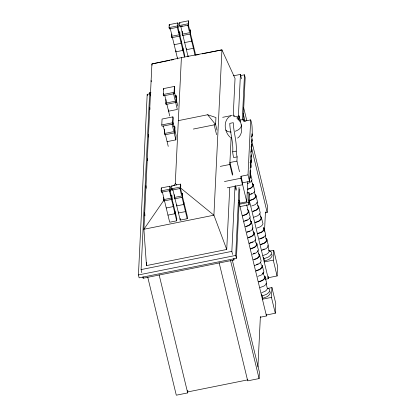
<?xml version="1.0" encoding="UTF-8"?>
<svg xmlns="http://www.w3.org/2000/svg" width="416" height="416" viewBox="0 0 416 416"><rect width="100%" height="100%" fill="white"/><g stroke="black" fill="none" stroke-linecap="round" stroke-linejoin="round"><path stroke-width="0.62" d="M237.13 156.894L233.626 157.602A4.493 0.447 78.6 0 1 232.726 151.84C233.464 142.204 230.048 132.928 229.772 123.38L233.277 122.678C233.553 132.22 236.969 141.502 236.231 151.133A4.493 0.447 78.6 0 0 237.13 156.894L236.928 161.101L239.502 171.74M239.782 189.03L236.418 258.3L139.126 277.846L138.429 274.966L147.196 94.344L149.744 93.834M141.835 272.683L141.092 269.594L149.682 92.643L150.951 92.388M234 258.705L233.938 260.005L143.177 278.236L143.244 276.936M229.72 187.918L226.73 249.47L146.489 265.59L146.645 262.35M161.772 124.946L162.058 119.044L172.895 116.87L173.217 118.191L172.926 124.093L162.089 126.272L161.772 124.946L172.609 122.767L172.895 116.87M163.249 94.51L163.535 88.613L174.372 86.434L174.694 87.76L174.408 93.657L163.566 95.836L163.249 94.51L174.086 92.331L174.372 86.434M163.566 95.836L163.68 93.475M161.132 190.902L161.273 187.954L169.946 186.212L170.264 187.538L170.123 190.486L161.45 192.228L161.132 190.902L169.801 189.16L169.946 186.212M169.057 27.602L169.203 24.653L177.871 22.911L178.194 24.237L178.048 27.186L169.38 28.928L169.057 27.602L177.731 25.865L177.871 22.911M161.45 192.228L161.507 191.048M173.41 126.35L174.673 126.095L174.996 127.421L174.73 132.829L164.622 134.862L164.304 133.536L164.507 129.329M174.886 95.914L176.15 95.664L176.472 96.985L176.207 102.393L166.098 104.426L165.781 103.1L165.953 99.497M169.38 28.928L169.437 27.747M166.098 104.426L166.187 102.622M170.56 195.551L171.803 195.302L171.99 199.332L163.904 200.954L163.691 197.465M178.485 32.256L179.733 32.001L179.92 36.031L171.834 37.658L171.616 34.169M163.904 200.954L163.956 199.872M171.834 37.658L171.886 36.577M168.641 109.918L168.579 111.207L177.341 109.444L175.568 102.123M175.942 50.684L175.89 51.813L182.9 50.404L183.009 48.152M177.663 57.808L177.611 58.937L172.39 37.367M171.647 188.791L171.787 185.843L180.461 184.101L180.783 185.422L180.638 188.375L171.969 190.117L171.647 188.791L180.315 187.049L180.461 184.101M174.73 132.829L174.408 131.503L174.673 126.095M176.207 102.393L175.89 101.072L176.15 95.664M179.577 25.49L179.717 22.542L188.391 20.8L188.708 22.126L188.568 25.074L179.894 26.816L179.577 25.49L188.245 23.748L188.391 20.8M171.969 190.117L172.026 188.937M171.99 199.332L171.803 195.302M179.92 36.031L179.733 32.001M167.102 141.638L175.864 139.88L176.082 135.377L174.455 128.664M173.358 204.329L173.248 206.58L166.239 207.99M181.282 41.033L181.173 43.28L174.164 44.689M182.504 197.22L182.317 193.19L182.504 197.22L174.418 198.843L174.231 194.813L174.554 196.139M190.434 33.92L190.247 29.89L190.434 33.92L182.348 35.542L182.161 31.517L182.374 32.401M174.418 198.843L174.502 197.22M182.348 35.542L182.426 33.92M173.82 185.775L175.276 183.654L181.397 57.621L221.941 49.884L235.035 78.416L233.246 115.352M175.079 211.453L174.97 213.704L167.96 215.108M176.805 204.75L176.753 205.878L183.763 204.469L183.872 202.218M164.466 200.663L169.681 222.232L176.691 220.823L176.8 218.572L172.026 198.838M184.647 56.966L184.73 55.276L179.956 35.537M178.532 211.874L178.474 212.997L185.484 211.588L185.593 209.342M186.456 48.573L186.404 49.702L193.414 48.292L193.523 46.041M182.395 196.113L187.32 216.46L187.21 218.712L180.196 220.121L180.279 218.431M188.183 55.697L188.126 56.82L182.91 35.256M191.802 38.917L191.693 41.168L184.678 42.578M195.166 54.85L195.244 53.165L190.325 32.817M147.727 277.098L176.296 395.2L187.689 392.912L187.814 390.354M193.346 129.054L215.597 124.587L215.935 117.536L207.652 114.748L178.339 120.64M232.419 175.209L229.819 164.476L231.14 137.358M232.591 254.452L231.847 251.363L234.962 187.195M238.394 116.542L240.438 74.412L233.459 75.811M235.03 116.782L239.117 115.96L238.914 120.167A4.493 0.447 78.6 0 0 237.848 117.796L236.678 118.03M236.418 258.3L235.721 255.419L239.023 187.444M242.294 120.115L244.494 74.802L240.677 75.566M243.147 119.761L245.19 77.678L244.494 74.802M247.744 181.802L246.771 201.791L239.762 203.2L239.824 201.937M227.266 187.814L242.486 184.756L240.911 178.235L241.004 176.27L248.014 174.86L250.687 119.886L243.672 121.295L243.771 119.33L239.964 120.094M242.486 184.756L242.585 182.785L241.004 176.27M239.954 206.606L249.044 204.781L248.477 202.426L248.955 192.592L247.135 192.956M250.318 164.538L250.437 162.079M242.585 182.785L249.595 181.381L249.87 175.682L250.416 177.949L249.148 178.204M249.044 204.781L249.522 194.948L248.955 192.592M250.416 177.949L250.5 176.311L249.948 174.044L250.125 170.44L250.671 172.708L250.754 171.064L250.203 168.797L250.38 165.199L250.926 167.466L251.009 165.823L250.458 163.556L250.635 159.952L251.181 162.219L249.912 162.474M251.181 162.219L251.259 160.581L250.713 158.314L250.89 154.71L251.436 156.978L251.514 155.34L250.968 153.072L251.144 149.469L251.69 151.736L250.422 151.991M251.69 151.736L251.768 150.098L251.222 147.831L251.399 144.227L251.945 146.494L252.023 144.856L251.477 142.589L251.649 138.986L252.2 141.253L252.278 139.615L251.732 137.348L251.904 133.744L252.455 136.011L251.186 136.266M252.455 136.011C251.872 130.634 252.741 125.122 250.687 119.886M257.925 366.928L260.38 316.42M264.508 231.374L265.45 211.947M219.133 262.751L247.702 380.853L259.095 378.565L259.407 372.174L232.362 260.39M265.262 212.852L267.16 212.472L267.472 206.081L251.732 141.029M260.213 317.236L266.474 315.978L266.562 314.116M265.361 279.292L268.284 278.71L268.403 276.224M266.193 315.063L275.283 313.232L271.456 297.404L271.934 287.57L267.691 288.423M268.003 277.789L277.092 275.964L273.265 260.135L273.744 250.302L269.5 251.155M275.283 313.232L275.761 303.399L271.934 287.57M277.092 275.964L277.571 266.131L273.744 250.302M237.744 119.324L237.848 117.796M233.584 116.418L233.906 115.112L234.785 116.782M230.147 116.36L230.584 115.955M241.166 124.722L241.379 125.814C240.843 128.736 237.838 130.265 235.326 131.264M163.966 200.096L143.894 229.263L146.489 265.59M169.806 191.61L171.995 188.427M229.393 116.693C222.825 121.519 224.604 132.61 230.402 137.431M237.593 138.102C241.571 135.642 242.268 130.036 241.379 125.814M247.322 183.57L249.522 182.738A10.748 3.921 -13.6 0 0 251.748 178.776L250.385 173.29A10.681 3.895 -13.6 0 1 250.292 175.24M247.385 189.244L250.541 188.048A9.708 3.541 -13.6 0 0 252.554 184.47L251.493 180.206M247.567 189.498L250.869 188.245A10.816 3.947 -13.6 0 0 252.351 183.576M250.838 193.955L251.888 193.554M249.46 194.797L252.221 193.752A10.889 3.973 -13.6 0 0 254.478 189.738L253.115 184.257M250.068 200.268L253.24 199.061A9.844 3.593 -13.6 0 0 255.284 195.432L254.374 191.776M249.694 200.73L253.573 199.259A10.956 3.999 -13.6 0 0 255.065 194.527M251.592 206.029L254.92 204.766A11.024 4.025 -13.6 0 0 257.208 200.699L255.84 195.218M252.746 211.286L255.939 210.075A9.984 3.645 -13.6 0 0 258.008 206.393L256.948 202.129M252.928 211.541L256.272 210.272A11.097 4.046 -13.6 0 0 257.785 205.483M242.892 215.498L246.033 214.302A9.568 3.489 -13.6 0 0 248.014 210.777M242.528 215.956L246.36 214.5A10.681 3.895 -13.6 0 0 247.26 209.617M253.713 217.261L257.618 215.779A11.164 4.072 -13.6 0 0 259.932 211.661L258.57 206.18M244.759 220.808L247.38 219.809M243.87 221.468L247.712 220.007A10.748 3.921 -13.6 0 0 249.938 216.044L248.576 210.564M255.429 222.305L258.638 221.088A10.124 3.692 -13.6 0 0 260.738 217.355L259.828 213.699M255.05 222.773L258.97 221.286A11.232 4.098 -13.6 0 0 260.504 216.434M245.575 226.517L248.732 225.316A9.708 3.541 -13.6 0 0 250.744 221.738M245.757 226.767L249.059 225.514A10.816 3.947 -13.6 0 0 250.541 220.844M256.953 228.072L260.322 226.793A11.305 4.124 -13.6 0 0 262.662 222.622L261.3 217.142M246.917 232.029L249.553 231.026M247.099 232.279L250.411 231.02A10.889 3.973 -13.6 0 0 252.668 227.006L251.306 221.525M257.572 233.532L261.342 232.102A10.265 3.744 -13.6 0 0 263.468 228.316M257.728 233.797L261.669 232.3A11.372 4.15 -13.6 0 0 263.224 227.391M248.258 237.536L251.43 236.33A9.844 3.593 -13.6 0 0 253.474 232.7M247.884 237.999L251.763 236.527A10.956 3.999 -13.6 0 0 253.256 231.8M259.449 238.841L262.148 237.812M259.631 239.091L263.021 237.806A11.44 4.176 -13.6 0 0 265.392 233.584L264.03 228.103M249.6 243.048L252.782 241.836M249.226 243.511L253.11 242.034A11.024 4.025 -13.6 0 0 255.398 237.968L254.03 232.487M260.79 244.348L264.04 243.116A10.4 3.796 -13.6 0 0 266.198 239.278L265.132 235.019M260.406 244.816L264.368 243.313A11.513 4.202 -13.6 0 0 265.944 238.342M250.406 248.758L254.129 247.343A9.984 3.645 -13.6 0 0 256.199 243.662M250.562 249.023L254.462 247.541A11.097 4.046 -13.6 0 0 255.975 242.752M262.673 249.652L264.306 249.033M261.747 250.328L265.72 248.82A11.58 4.228 -13.6 0 0 268.122 244.551L266.755 239.065M253.344 253.661L254.946 253.053M252.46 254.322L255.809 253.048A11.164 4.072 -13.6 0 0 258.123 248.934L256.76 243.448M262.928 255.575L266.739 254.129A10.54 3.848 -13.6 0 0 268.923 250.245L267.712 245.372M253.62 259.579L256.828 258.357A10.124 3.692 -13.6 0 0 258.929 254.628M253.802 259.834L257.161 258.554A11.232 4.098 -13.6 0 0 258.695 253.708M271.747 254.316A13.868 5.06 -13.6 0 1 268.871 259.428L264.54 261.076L263.973 258.721L268.299 257.072A13.868 5.06 -13.6 0 0 268.622 250.442M256.568 264.477L258.18 263.864M254.582 265.554L258.513 264.061A11.305 4.124 -13.6 0 0 260.853 259.896L259.49 254.415M256.303 270.598L259.532 269.37A10.265 3.744 -13.6 0 0 261.659 265.59M255.918 271.066L259.86 269.568A11.372 4.15 -13.6 0 0 262.22 265.377L263.583 270.858A11.44 4.176 -13.6 0 1 261.212 275.075L257.821 276.364M258.44 281.824L262.231 280.384A10.4 3.796 -13.6 0 0 264.389 276.552M259.163 281.871L262.558 280.582A11.513 4.202 -13.6 0 0 264.134 275.616M259.938 287.596L263.91 286.088A11.58 4.228 -13.6 0 0 266.313 281.819L264.945 276.338M261.664 292.64L264.93 291.398A10.54 3.848 -13.6 0 0 267.114 287.513L266.053 283.249M269.937 291.585A13.868 5.06 -13.6 0 1 267.062 296.702L262.73 298.345L262.163 295.989L266.49 294.346A13.868 5.06 -13.6 0 0 268.112 288.205M181.397 57.621L151.923 63.95L143.894 229.263L213.912 215.197L221.941 49.884L202.207 53.846M181.329 26.182L182.494 25.948M171.512 36.332L179.598 34.705M182.026 34.221L190.112 32.594M169.744 60.367L151.923 63.95L152.043 65.224M171.018 60.112L173.566 59.602M195.842 55.125L199.025 54.486M165.781 103.1L175.89 101.072M222.664 117.322L232.201 115.404M164.304 133.536L174.408 131.503M232.726 151.84L236.231 151.133M236.928 161.101L229.918 162.51L232.794 174.403M220.282 166.39L229.819 164.476M224.422 181.548L240.911 178.235M163.587 199.628L171.673 198.006M174.101 197.517L182.187 195.894M239.387 204.251L248.477 202.426M141.092 269.594L231.847 251.363M138.429 274.966L235.721 255.419M264.17 261.96L273.265 260.135M262.361 299.229L271.456 297.404M187.611 391.955L247.874 379.844M231.244 132.08L227.76 131.648L225.815 130.073M175.276 183.654L176.784 184.881M180.294 187.751L213.912 215.197L226.73 249.47M207.652 114.748L215.597 124.587M238.852 119.777L240.24 122.07M263.448 257.145L263.973 258.721M261.466 293.894L262.163 295.989M240.438 74.412L241.483 78.728M243.636 107.557L246.844 120.817M243.173 113.318L245.159 121.524M251.118 146.156L267.16 212.472M243.771 119.33L244.202 121.108M251.046 156.499L251.332 157.674L250.853 167.508L250.572 166.332M239.117 115.96L241.691 126.604M248.014 174.86L249.595 181.381M268.284 278.71L251.524 209.44A33.717 3.349 78.6 0 0 248.981 199.836M242.377 183.638L246.771 201.791M249.85 217.703L250.765 221.478M252.288 227.776L253.354 232.185M255.18 239.741L255.944 242.892M257.769 250.448L258.684 254.223M260.666 262.413L261.274 264.93M263.104 272.485L263.713 275.002M235.518 185.671L236.428 189.426M239.002 200.07L239.762 203.2M235.014 185.936L236.08 190.356M238.982 202.353L266.474 315.978M215.306 123.209L216.98 130.14M214.136 124.618L216.58 134.706M188.245 23.748L188.568 25.074M188.292 24.424L189.878 30.987M187.751 24.892L189.478 32.016M189.92 33.847L195.135 55.411M180.742 26.302L182.468 33.42M179.717 22.542L179.93 23.426M177.731 25.865L178.048 27.186M177.778 26.536L179.514 33.706M233.636 258.768L233.938 260.005M177.237 27.004L178.958 34.128M179.405 35.958L184.475 56.935M230.526 260.463L259.095 378.565M171.751 34.07L171.964 34.954M170.227 28.413L171.948 35.537M169.203 24.653L169.525 25.979M174.195 91.042L175.786 97.62M176.228 99.45L177.845 106.132M174.086 92.331L174.408 93.657M173.404 93.168L175.126 100.292M172.864 122.07L174.164 127.442M172.609 122.767L172.926 124.093M163.535 88.613L163.748 89.497M172.068 124.197L173.649 130.723M174.091 132.553L175.864 139.88M164.783 95.524L166.364 102.05M166.951 104.494L169.728 115.955M180.315 187.049L180.638 188.375M180.367 187.72L181.953 194.282M179.826 188.193L181.548 195.312M181.99 197.142L187.21 218.712M163.306 125.954L164.887 132.486M165.329 134.316L168.246 146.385M149.682 92.643L149.978 93.876M172.817 189.597L174.538 196.721M174.98 198.552L180.196 220.121M171.787 185.843L172.006 186.722M147.196 94.344L147.477 95.498M169.801 189.16L170.123 190.486M169.993 190.424L171.584 197.007M169.307 190.304L171.033 197.423M171.475 199.259L176.691 220.823M162.297 191.714L164.024 198.832M161.273 187.954L161.595 189.28M159.12 274.81L187.689 392.912M142.88 276.999L143.177 278.236M151.117 80.501L151.221 81.791M150.462 94L150.618 95.93M149.807 107.494L149.963 109.424M148.496 134.488L148.71 137.062M147.321 158.725L147.477 160.654M146.011 185.718L146.219 188.292M144.7 212.711L144.96 215.93M246.652 204.755A33.717 3.349 78.6 0 1 248.019 210.148M262.933 272.958A10.332 3.77 -13.6 0 1 262.324 273.718M263.713 236.844A10.332 3.77 -13.6 0 1 262.688 237.609"/></g></svg>
